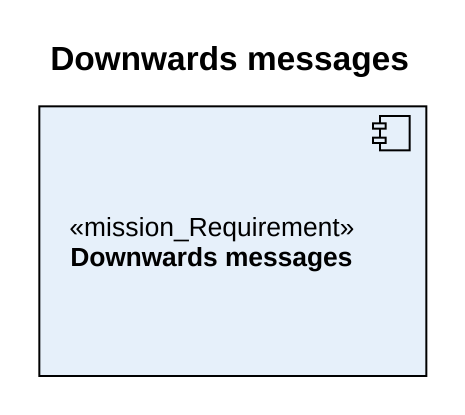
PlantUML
@startuml
title Downwards messages
component "Downwards messages" as Downwards_messages <<mission_Requirement>>
@enduml
